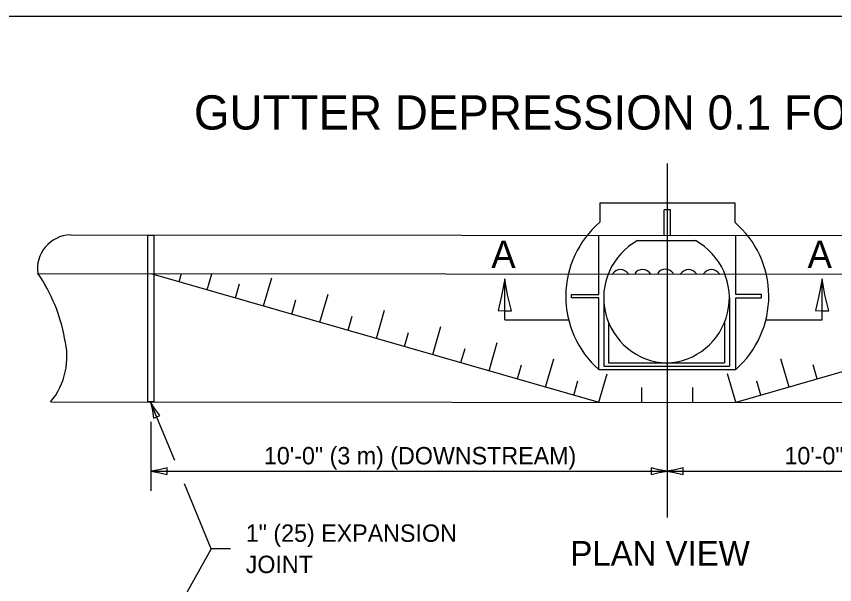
# Model space of a CAD drawing. Extents: x 2261449 to 2262079, y -3123681 to -3123281.
# Drawn here: x 2261843.4 to 2261986.9, y -3123380.2 to -3123280.6 of the extents above; entities that cross this region are included whole.
import ezdxf

# ---------------------------------------------------------------- set-up
doc = ezdxf.new("R2010")
doc.units = 0
for name, color, linetype in [('Default', 7, 'Continuous'), ('RD_Pr_Roadway_Dimensions', 7, 'Continuous'), ('RD_Pr_Roadway_Items', 7, 'Continuous'), ('RD_Pr_Roadway_Notes', 7, 'Continuous'), ('SH_General_Details', 7, 'Continuous')]:
    doc.layers.add(name, color=color, linetype=linetype)

msp = doc.modelspace()

# ---------------------------------------------------------------- linework, layer by layer
at = {"layer": 'Default'}
msp.add_lwpolyline([(2261448.69, -3123680.56), (2262078.69, -3123680.56), (2262078.69, -3123280.56), (2261448.69, -3123280.56)], close=True, dxfattribs=at)
at = {"layer": 'RD_Pr_Roadway_Dimensions'}
for p, q in [((2261957.56, -3123306.35), (2261957.56, -3123368.4)), ((2261867.01, -3123351.62), (2261867.01, -3123363.75)), ((2261867.07, -3123360.29), (2261957.56, -3123360.29)), ((2261957.56, -3123360.29), (2262048.12, -3123360.29))]:
    msp.add_line(p, q, dxfattribs=at)
for points in [[(2261869.87, -3123360.88), (2261869.87, -3123360.29), (2261869.87, -3123359.71), (2261868.47, -3123360.05), (2261867.07, -3123360.29), (2261868.57, -3123360.56)], [(2261954.76, -3123359.71), (2261954.76, -3123360.29), (2261954.76, -3123360.88), (2261956.16, -3123360.54), (2261957.56, -3123360.29), (2261956.07, -3123360.02)], [(2261960.36, -3123360.88), (2261960.36, -3123360.29), (2261960.36, -3123359.71), (2261958.96, -3123360.05), (2261957.56, -3123360.29), (2261959.05, -3123360.56)]]:
    msp.add_lwpolyline(points, close=True, dxfattribs=at)
at = {"layer": 'RD_Pr_Roadway_Items'}
for p, q in [((2261945.74, -3123313.26), (2261969.39, -3123313.26)), ((2261945.74, -3123313.26), (2261945.74, -3123316.64)), ((2261969.39, -3123313.26), (2261969.39, -3123316.64)), ((2261958.12, -3123314.45), (2261956.99, -3123314.45)), ((2261956.99, -3123318.96), (2261956.99, -3123314.45)), ((2261958.12, -3123318.96), (2261958.12, -3123314.45)), ((2261852.84, -3123318.88), (2262062.29, -3123319.02)), ((2261945.55, -3123329.33), (2261945.55, -3123318.95)), ((2261952.36, -3123319.87), (2261962.49, -3123319.87)), ((2261969.58, -3123329.33), (2261969.58, -3123318.98)), ((2261847.21, -3123325.63), (2262067.92, -3123325.77)), ((2261867.01, -3123325.65), (2261945.55, -3123348.21)), ((2261871.95, -3123327.07), (2261872.36, -3123325.65)), ((2261876.9, -3123328.49), (2261877.7, -3123325.68)), ((2262047.77, -3123325.76), (2261969.58, -3123348.23)), ((2261886.78, -3123331.33), (2261888.2, -3123326.39)), ((2261881.84, -3123329.91), (2261882.55, -3123327.43)), ((2261896.67, -3123334.17), (2261898.09, -3123329.23)), ((2261940.78, -3123329.89), (2261940.78, -3123329.33)), ((2261940.78, -3123329.33), (2261945.55, -3123329.33)), ((2261945.55, -3123329.89), (2261940.78, -3123329.89)), ((2261945.55, -3123342.46), (2261945.55, -3123329.89)), ((2261946.41, -3123329.89), (2261946.41, -3123341.9)), ((2261968.47, -3123329.89), (2261968.47, -3123341.9)), ((2261974.1, -3123329.33), (2261969.58, -3123329.33)), ((2261969.58, -3123342.46), (2261969.58, -3123329.89)), ((2261969.58, -3123329.89), (2261974.1, -3123329.89)), ((2261974.1, -3123329.89), (2261974.1, -3123329.33)), ((2261891.73, -3123332.75), (2261892.44, -3123330.27)), ((2261906.56, -3123337.01), (2261907.98, -3123332.07)), ((2261901.61, -3123335.58), (2261902.33, -3123333.11)), ((2261947.27, -3123334.24), (2261947.27, -3123341.32)), ((2261967.61, -3123334.18), (2261967.61, -3123341.32)), ((2261916.44, -3123339.85), (2261917.86, -3123334.91)), ((2261911.5, -3123338.42), (2261912.21, -3123335.95)), ((2261926.33, -3123342.69), (2261927.75, -3123337.75)), ((2261921.39, -3123341.26), (2261922.1, -3123338.79)), ((2261936.22, -3123345.53), (2261937.64, -3123340.59)), ((2261947.27, -3123341.32), (2261967.61, -3123341.32)), ((2261978.91, -3123345.55), (2261977.49, -3123340.6)), ((2261931.28, -3123344.1), (2261931.99, -3123341.63)), ((2261945.55, -3123342.46), (2261969.58, -3123342.46)), ((2261946.41, -3123341.9), (2261968.47, -3123341.9)), ((2261983.85, -3123344.11), (2261983.14, -3123341.64)), ((2261945.57, -3123348.18), (2261947, -3123343.23)), ((2261969.55, -3123348.19), (2261968.13, -3123343.25)), ((2261941.16, -3123346.94), (2261941.87, -3123344.47)), ((2261953.1, -3123348.18), (2261953.1, -3123345.61)), ((2261962.03, -3123348.19), (2261962.03, -3123345.62)), ((2261973.97, -3123346.95), (2261973.26, -3123344.48)), ((2261849.45, -3123348.15), (2262065.68, -3123348.29))]:
    msp.add_line(p, q, dxfattribs=at)
msp.add_lwpolyline([(2261866.5, -3123318.89), (2261867.53, -3123318.89), (2261867.53, -3123348.12), (2261866.5, -3123348.12)], close=True, dxfattribs=at)
for centre, radius, start, end in [((2261956.86, -3123329.63), 17.1, 130.5592, 228.5914), ((2261958.26, -3123329.63), 17.1, 311.4086, 49.4408), ((2261853.02, -3123324.76), 5.88, 91.7719, 188.534), ((2261957.85, -3123329.9), 11.44, 118.6798, 267.9043), ((2261957, -3123329.9), 11.44, 272.1412, 61.3202), ((2261823.51, -3123342.03), 28.82, 10.0808, 34.6919), ((2261949.34, -3123326.65), 1.69, 33.9355, 144.9585), ((2261953.24, -3123326.63), 1.69, 33.9355, 144.9585), ((2261957.25, -3123326.58), 1.69, 33.9355, 144.9585), ((2261961.27, -3123326.65), 1.69, 33.9355, 144.9585), ((2261965.29, -3123326.65), 1.69, 33.9355, 144.9585), ((2261839.79, -3123340.19), 12.51, 320.4945, 14.83)]:
    msp.add_arc(centre, radius, start, end, dxfattribs=at)
at = {"layer": 'RD_Pr_Roadway_Notes'}
for p, q in [((2261929.06, -3123333.78), (2261929.06, -3123326.55)), ((2261984.7, -3123333.78), (2261984.7, -3123326.55)), ((2261929.06, -3123333.78), (2261940.19, -3123333.78)), ((2261974.88, -3123333.78), (2261984.7, -3123333.78)), ((2261871.21, -3123358.42), (2261866.98, -3123348.16)), ((2261877.59, -3123373.89), (2261872.9, -3123362.52)), ((2261877.59, -3123373.89), (2261865.72, -3123395.16)), ((2261880.99, -3123373.89), (2261877.59, -3123373.89))]:
    msp.add_line(p, q, dxfattribs=at)
for points in [[(2261927.89, -3123332.14), (2261929.06, -3123332.15), (2261930.23, -3123332.15), (2261929.55, -3123329.35), (2261929.06, -3123326.55), (2261928.52, -3123329.53)], [(2261983.53, -3123332.14), (2261984.7, -3123332.15), (2261985.87, -3123332.15), (2261985.19, -3123329.35), (2261984.7, -3123326.55), (2261984.16, -3123329.53)], [(2261867.5, -3123350.97), (2261868.04, -3123350.75), (2261868.59, -3123350.53), (2261867.74, -3123349.36), (2261866.98, -3123348.16), (2261867.3, -3123349.64)]]:
    msp.add_lwpolyline(points, close=True, dxfattribs=at)
at = {"layer": 'SH_General_Details'}
msp.add_line((2262048.12, -3123325.66), (2261969.58, -3123348.23), dxfattribs=at)
msp.add_line((2262048.12, -3123325.66), (2261969.58, -3123348.23), dxfattribs=at)

# ---------------------------------------------------------------- texts
at = {"layer": 'RD_Pr_Roadway_Dimensions'}
for s, p in [('10\'-0" (3 m) (DOWNSTREAM)', (2261886.84, -3123359.09)), ('10\'-0" (3 m) (UPSTREAM)', (2261978.1, -3123359.09))]:
    msp.add_text(s, height=3.048, dxfattribs=at).set_placement(p)
at = {"layer": 'RD_Pr_Roadway_Notes'}
for s, height, p in [('GUTTER DEPRESSION 0.1 FOOT (30mm)', 6, (2261874.57, -3123300.4)), ('A', 4.8, (2261926.7, -3123324.67)), ('A', 4.8, (2261982.15, -3123324.67)), ('1" (25) EXPANSION', 3.048, (2261883.65, -3123372.67)), ('PLAN VIEW', 4.32, (2261940.57, -3123376.85)), ('JOINT', 3.048, (2261883.65, -3123378.15))]:
    msp.add_text(s, height=height, dxfattribs=at).set_placement(p)

doc.saveas('drawing.dxf')
